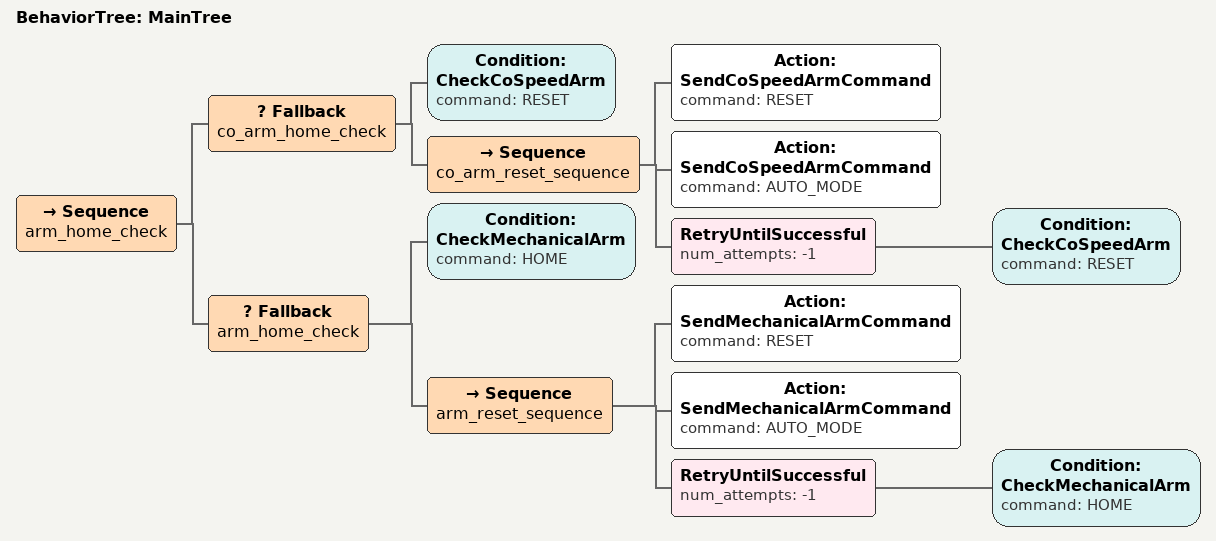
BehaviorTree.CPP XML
<root BTCPP_format="4">
  <BehaviorTree ID="MainTree">
    <Sequence name="arm_home_check">

      <!-- 共速臂(co_arm) Home 位检查 -->
      <Fallback name="co_arm_home_check">
        <Condition ID="CheckCoSpeedArm" command="RESET"/>
        <Sequence name="co_arm_reset_sequence">
          <Action ID="SendCoSpeedArmCommand" command="RESET"/>
          <Action ID="SendCoSpeedArmCommand" command="AUTO_MODE"/>
          <RetryUntilSuccessful num_attempts="-1">
            <Condition ID="CheckCoSpeedArm" command="RESET"/>
          </RetryUntilSuccessful>
        </Sequence>
      </Fallback>

      <!-- 机械臂(arm) Home 位检查 -->
      <Fallback name="arm_home_check">
        <Condition ID="CheckMechanicalArm" command="HOME"/>
        <Sequence name="arm_reset_sequence">
          <Action ID="SendMechanicalArmCommand" command="RESET"/>
          <Action ID="SendMechanicalArmCommand" command="AUTO_MODE"/>
          <RetryUntilSuccessful num_attempts="-1">
            <Condition ID="CheckMechanicalArm" command="HOME"/>
          </RetryUntilSuccessful>
        </Sequence>
      </Fallback>

    </Sequence>
  </BehaviorTree>

  <!-- ================================================================
       S3: 前往待位区 (同原版)
       ================================================================ -->
</root>
